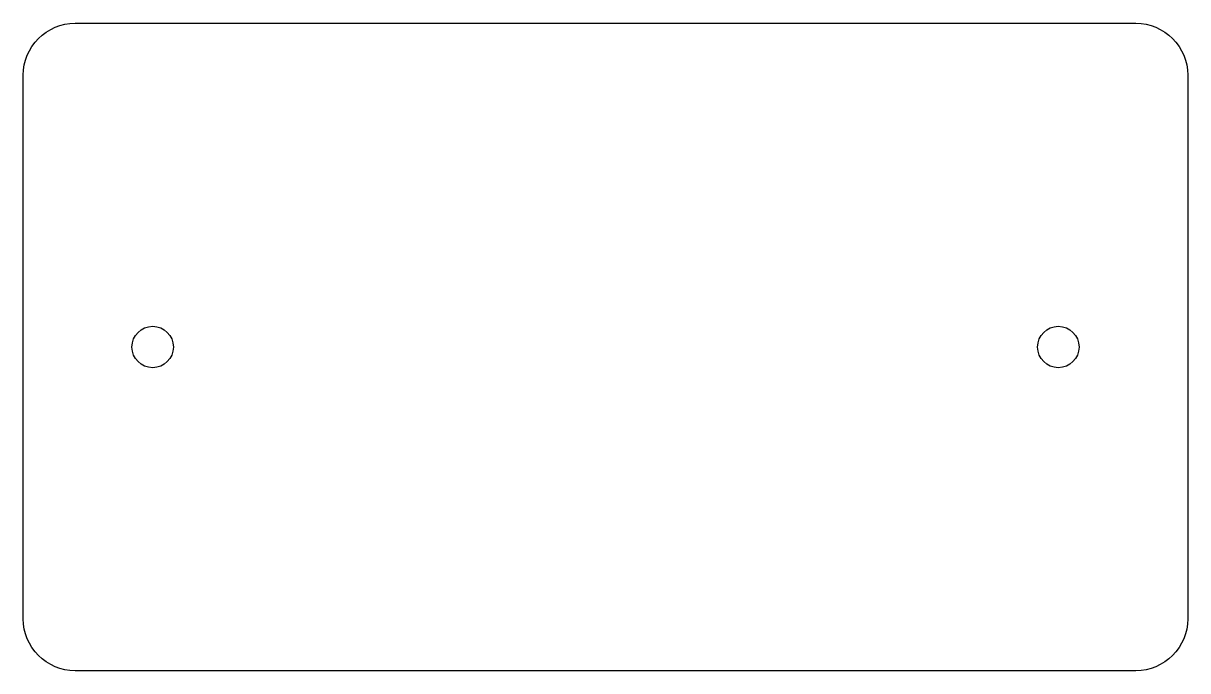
# Model space of a CAD drawing. Extents: x -45 to 45, y -25 to 25.
import ezdxf

# ---------------------------------------------------------------- set-up
doc = ezdxf.new("R2010")
doc.units = 0
doc.layers.get('0').update_dxf_attribs({"linetype": 'continuous'})

# ---------------------------------------------------------------- blocks, each defined once
blk = doc.blocks.new('SKETCH')
at = {"color": 7}
blk.add_lwpolyline([(-45, -21), (-45, 21, -0.414214), (-41, 25), (41, 25, -0.414214), (45, 21), (45, -21, -0.414214), (41, -25), (-41, -25, -0.414214)], format="xyb", close=True, dxfattribs=at)
blk.add_circle((35, 0), 1.6, dxfattribs=at)

msp = doc.modelspace()

# ---------------------------------------------------------------- linework, layer by layer
at = {"color": 7}
msp.add_circle((-35, 0), 1.6, dxfattribs=at)

# ---------------------------------------------------------------- block references
msp.add_blockref('SKETCH', (0, 0), dxfattribs=at)

doc.saveas('drawing.dxf')
